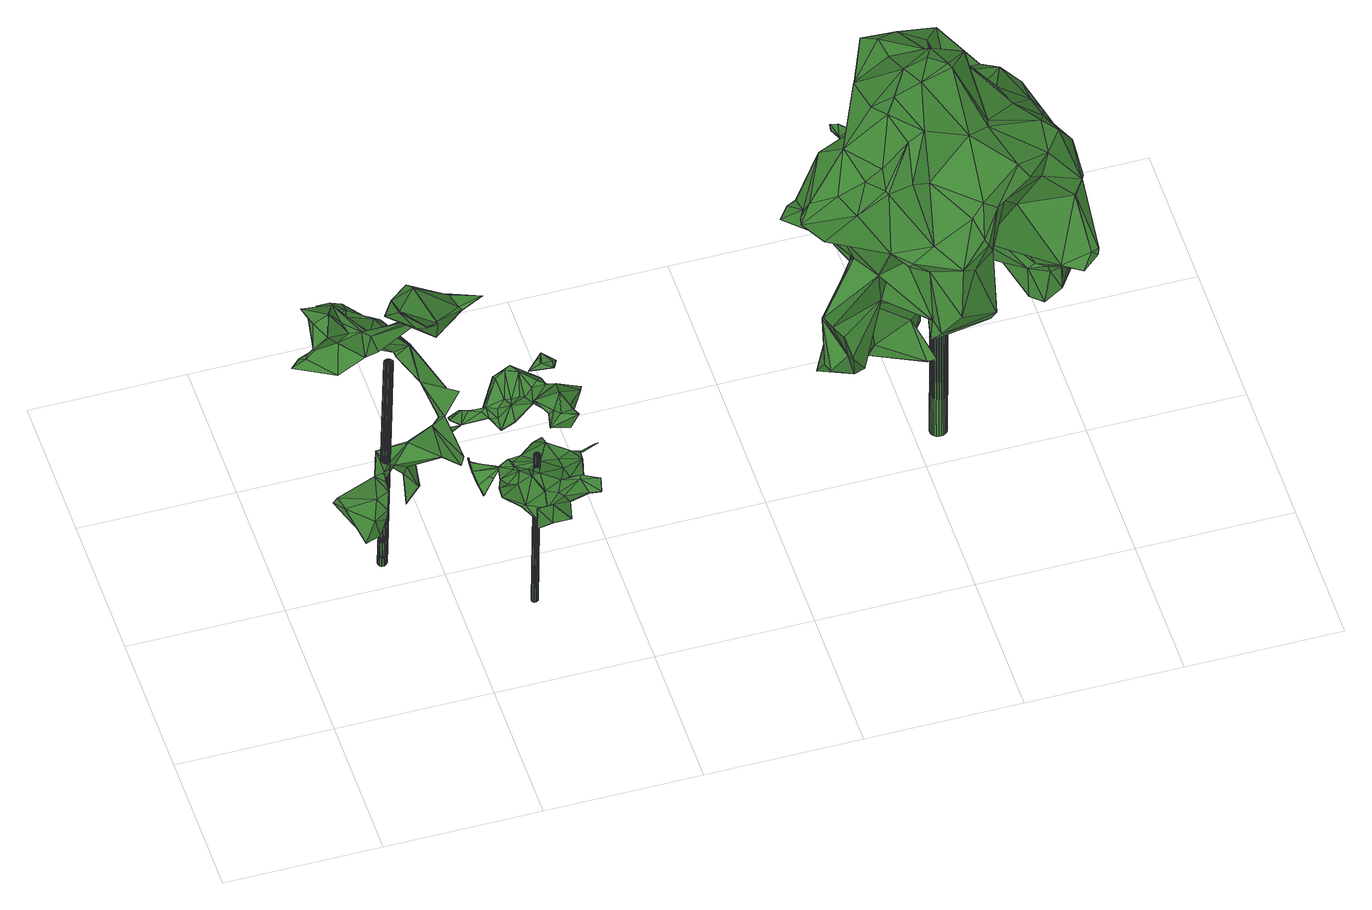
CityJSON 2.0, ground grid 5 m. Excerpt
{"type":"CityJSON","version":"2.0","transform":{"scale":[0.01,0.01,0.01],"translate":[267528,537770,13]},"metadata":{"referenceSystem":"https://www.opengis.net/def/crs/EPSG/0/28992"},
"CityObjects":{
"tree1":{"type":"SolitaryVegetationObject","attributes":{"gtid":263,"crown_width_m":5.15,"crown_median_z":22.42,"crown_r50_m":0.294,"crown_porosity":0.912,"trunk_H_m":9.03,"trunk_DBH_m":0.283,"trunk_radius_m":0.141,"trunk_base_height_m":13.39,"original_gtid":"294"},"geometry":[{"type":"Solid","lod":"3","boundaries":[[[[0,1,2]],[[3,4,5]],[[6,7,8]],[[9,10,11]],[[12,13,14]],[[15,14,13]],[[16,17,18]],[[19,17,20]],[[8,21,6]],[[22,23,16]],[[24,25,26]],[[27,28,29]],[[30,28,27]],[[18,31,16]],[[32,33,34]],[[35,36,37]],[[38,37,36]],[[39,40,41]],[[42,11,43]],[[44,45,46]],[[47,48,45]],[[49,50,51]],[[46,48,52]],[[53,54,28]],[[55,54,53]],[[56,57,58]],[[9,31,10]],[[9,59,31]],[[60,61,62]],[[60,39,61]],[[37,62,35]],[[19,43,17]],[[41,58,63]],[[18,10,31]],[[64,65,66]],[[46,67,44]],[[68,54,69]],[[65,70,66]],[[47,52,48]],[[46,45,48]],[[51,71,49]],[[19,23,72]],[[2,73,0]],[[74,69,22]],[[22,69,75]],[[39,76,40]],[[77,40,76]],[[78,79,80]],[[81,82,65]],[[59,16,31]],[[83,84,51]],[[51,84,71]],[[63,37,38]],[[17,10,18]],[[53,85,86]],[[60,87,88]],[[70,82,89]],[[90,24,26]],[[3,91,92]],[[44,83,45]],[[55,74,42]],[[80,93,78]],[[24,90,94]],[[45,51,47]],[[95,69,74]],[[1,96,97]],[[58,41,98]],[[86,99,78]],[[100,101,99]],[[102,103,104]],[[105,104,103]],[[106,8,44]],[[8,7,44]],[[92,91,107]],[[108,69,54]],[[3,109,4]],[[68,28,54]],[[32,34,53]],[[22,42,74]],[[110,42,22]],[[111,84,112]],[[78,93,86]],[[16,20,17]],[[59,9,110]],[[107,49,71]],[[41,63,38]],[[55,42,75]],[[19,20,16]],[[107,113,92]],[[21,13,6]],[[44,7,114]],[[83,44,114]],[[93,32,53]],[[115,7,6]],[[115,6,104]],[[75,69,108]],[[115,116,114]],[[115,114,7]],[[70,65,82]],[[117,25,24]],[[51,45,83]],[[106,118,8]],[[35,62,61]],[[102,119,30]],[[115,119,116]],[[97,96,109]],[[120,109,96]],[[121,101,32]],[[99,101,121]],[[35,61,36]],[[57,122,123]],[[123,122,60]],[[124,125,126]],[[6,119,104]],[[102,104,119]],[[60,62,123]],[[64,127,128]],[[64,128,65]],[[28,68,29]],[[118,106,67]],[[57,123,129]],[[129,63,57]],[[56,130,57]],[[15,127,64]],[[119,6,12]],[[2,131,73]],[[89,73,131]],[[33,132,74]],[[123,37,129]],[[62,37,123]],[[63,129,37]],[[94,87,117]],[[47,50,52]],[[120,52,50]],[[115,104,105]],[[26,133,56]],[[118,67,52]],[[95,134,101]],[[95,101,100]],[[29,135,27]],[[2,97,136]],[[59,22,16]],[[16,23,19]],[[68,69,95]],[[52,67,46]],[[22,59,110]],[[26,25,133]],[[127,122,128]],[[117,127,15]],[[122,127,117]],[[2,136,131]],[[116,119,12]],[[108,54,55]],[[58,57,63]],[[89,82,73]],[[0,73,82]],[[15,137,117]],[[72,23,138]],[[22,138,23]],[[86,135,99]],[[135,100,99]],[[6,13,12]],[[36,61,139]],[[56,98,26]],[[29,68,100]],[[111,14,92]],[[122,117,87]],[[118,140,124]],[[52,140,118]],[[86,93,53]],[[13,137,15]],[[5,107,91]],[[111,71,84]],[[121,32,93]],[[17,43,10]],[[0,141,1]],[[95,100,68]],[[22,75,138]],[[75,42,138]],[[122,87,60]],[[64,14,15]],[[92,14,64]],[[2,1,97]],[[135,86,85]],[[75,108,55]],[[132,95,74]],[[8,118,21]],[[124,126,21]],[[72,138,42]],[[70,89,142]],[[124,21,118]],[[107,71,113]],[[85,143,27]],[[83,114,144]],[[81,141,82]],[[65,128,81]],[[133,145,125]],[[126,125,145]],[[92,109,3]],[[9,42,110]],[[11,42,9]],[[125,96,1]],[[105,119,115]],[[51,50,47]],[[3,5,91]],[[120,50,49]],[[146,120,49]],[[94,90,88]],[[0,82,141]],[[147,141,81]],[[29,100,135]],[[99,79,78]],[[80,79,93]],[[121,93,79]],[[121,79,99]],[[133,130,56]],[[125,130,133]],[[77,88,148]],[[5,149,107]],[[5,4,149]],[[132,33,150]],[[151,150,33]],[[132,150,134]],[[95,132,134]],[[134,150,152]],[[151,152,150]],[[152,101,134]],[[26,98,90]],[[148,98,77]],[[148,90,98]],[[40,77,98]],[[40,98,41]],[[94,88,87]],[[58,98,56]],[[90,148,88]],[[11,10,43]],[[60,76,39]],[[88,77,76]],[[60,88,76]],[[101,152,153]],[[101,153,32]],[[152,151,153]],[[106,44,67]],[[105,143,154]],[[135,85,27]],[[4,146,149]],[[146,49,149]],[[49,107,149]],[[105,154,119]],[[85,28,154]],[[85,154,143]],[[119,154,30]],[[28,30,154]],[[28,85,53]],[[130,128,122]],[[130,122,57]],[[130,125,128]],[[1,147,128]],[[125,1,128]],[[27,143,30]],[[102,30,143]],[[136,142,131]],[[136,66,142]],[[147,81,128]],[[1,141,147]],[[131,142,89]],[[24,94,117]],[[70,142,66]],[[14,111,155]],[[33,153,151]],[[32,153,33]],[[21,145,137]],[[126,145,21]],[[21,137,13]],[[4,109,146]],[[137,25,117]],[[145,25,137]],[[145,133,25]],[[96,124,140]],[[120,140,52]],[[66,136,109]],[[136,97,109]],[[66,109,64]],[[64,109,92]],[[146,109,120]],[[96,140,120]],[[38,36,139]],[[38,139,41]],[[41,139,39]],[[125,124,96]],[[39,139,61]],[[72,43,19]],[[42,43,72]],[[12,14,155]],[[103,102,143]],[[103,143,105]],[[12,144,116]],[[116,144,114]],[[155,111,144]],[[111,112,144]],[[155,144,12]],[[84,144,112]],[[84,83,144]],[[74,34,33]],[[74,55,34]],[[53,34,55]],[[111,92,113]],[[111,113,71]],[[156,157,158]],[[156,158,159]],[[159,158,160]],[[159,160,161]],[[158,157,162]],[[158,162,160]],[[160,162,163]],[[160,163,161]],[[162,157,164]],[[162,164,163]],[[163,164,165]],[[163,165,161]],[[164,157,166]],[[164,166,165]],[[165,166,167]],[[165,167,161]],[[166,157,168]],[[166,168,167]],[[167,168,169]],[[167,169,161]],[[168,157,170]],[[168,170,169]],[[169,170,171]],[[169,171,161]],[[170,157,172]],[[170,172,171]],[[171,172,173]],[[171,173,161]],[[172,157,174]],[[172,174,173]],[[173,174,175]],[[173,175,161]],[[174,157,176]],[[174,176,175]],[[175,176,177]],[[175,177,161]],[[176,157,178]],[[176,178,177]],[[177,178,179]],[[177,179,161]],[[178,157,180]],[[178,180,179]],[[179,180,181]],[[179,181,161]],[[180,157,182]],[[180,182,181]],[[181,182,183]],[[181,183,161]],[[182,157,184]],[[182,184,183]],[[183,184,185]],[[183,185,161]],[[184,157,186]],[[184,186,185]],[[185,186,187]],[[185,187,161]],[[186,157,188]],[[186,188,187]],[[187,188,189]],[[187,189,161]],[[188,157,190]],[[188,190,189]],[[189,190,191]],[[189,191,161]],[[190,157,192]],[[190,192,191]],[[191,192,193]],[[191,193,161]],[[192,157,194]],[[192,194,193]],[[193,194,195]],[[193,195,161]],[[194,157,196]],[[194,196,195]],[[195,196,197]],[[195,197,161]],[[196,157,198]],[[196,198,197]],[[197,198,199]],[[197,199,161]],[[198,157,200]],[[198,200,199]],[[199,200,201]],[[199,201,161]],[[200,157,202]],[[200,202,201]],[[201,202,203]],[[201,203,161]],[[202,157,204]],[[202,204,203]],[[203,204,205]],[[203,205,161]],[[204,157,156]],[[204,156,205]],[[205,156,159]],[[205,159,161]]]]}]},
"tree2":{"type":"SolitaryVegetationObject","attributes":{"gtid":400,"crown_width_m":4.68,"crown_median_z":19.69,"crown_r50_m":0.218,"crown_porosity":0.957,"trunk_H_m":6.59,"trunk_DBH_m":0.205,"trunk_radius_m":0.102,"trunk_base_height_m":13.1,"original_gtid":"448"},"geometry":[{"type":"Solid","lod":"3","boundaries":[[[[206,207,208]],[[209,210,211]],[[212,213,214]],[[215,216,217]],[[218,219,220]],[[221,222,223]],[[224,208,225]],[[226,227,228]],[[229,230,231]],[[232,233,234]],[[235,236,237]],[[238,239,240]],[[241,238,240]],[[220,242,218]],[[243,244,211]],[[245,246,247]],[[248,249,250]],[[251,252,222]],[[206,253,207]],[[254,207,253]],[[232,255,233]],[[255,256,233]],[[257,258,259]],[[211,210,260]],[[238,261,239]],[[223,222,262]],[[263,264,265]],[[215,263,266]],[[266,265,267]],[[268,269,270]],[[271,220,219]],[[238,241,272]],[[273,274,275]],[[224,225,276]],[[277,206,278]],[[279,280,281]],[[282,280,279]],[[283,284,285]],[[286,287,288]],[[289,290,291]],[[292,293,294]],[[285,284,295]],[[253,277,296]],[[297,253,296]],[[298,299,300]],[[253,206,277]],[[236,253,237]],[[301,302,269]],[[303,304,279]],[[288,305,306]],[[307,308,309]],[[217,310,215]],[[232,311,312]],[[240,312,311]],[[223,313,221]],[[262,313,223]],[[293,314,294]],[[222,221,251]],[[300,315,298]],[[245,304,246]],[[292,294,316]],[[317,318,319]],[[320,321,231]],[[322,288,323]],[[286,242,220]],[[268,270,324]],[[325,326,277]],[[238,272,327]],[[208,224,206]],[[328,329,330]],[[271,286,220]],[[331,330,332]],[[333,264,304]],[[253,297,237]],[[274,334,335]],[[273,334,274]],[[250,301,248]],[[297,296,314]],[[278,325,277]],[[250,336,271]],[[329,336,250]],[[337,331,338]],[[337,303,331]],[[339,340,341]],[[339,341,328]],[[312,240,342]],[[312,342,226]],[[343,219,218]],[[319,231,230]],[[320,231,319]],[[273,344,295]],[[345,295,344]],[[346,347,348]],[[349,248,269]],[[350,224,351]],[[323,288,352]],[[294,353,316]],[[294,314,353]],[[353,314,296]],[[354,258,355]],[[356,241,357]],[[270,269,302]],[[352,243,323]],[[307,323,243]],[[358,359,255]],[[307,243,211]],[[333,304,245]],[[301,269,248]],[[271,219,343]],[[306,284,354]],[[360,210,361]],[[235,362,363]],[[227,226,342]],[[227,342,240]],[[364,230,365]],[[236,366,254]],[[314,293,297]],[[367,368,252]],[[367,369,368]],[[229,365,230]],[[302,324,270]],[[276,225,228]],[[228,225,208]],[[370,371,372]],[[373,357,241]],[[374,375,280]],[[232,234,311]],[[300,370,261]],[[374,280,345]],[[293,237,297]],[[248,349,376]],[[377,258,354]],[[291,378,289]],[[230,378,319]],[[306,305,335]],[[286,275,274]],[[255,359,256]],[[379,215,310]],[[288,257,259]],[[380,381,382]],[[235,326,362]],[[242,291,383]],[[234,384,346]],[[222,252,262]],[[368,262,252]],[[295,385,285]],[[210,360,260]],[[281,280,375]],[[386,387,278]],[[388,389,298]],[[218,242,383]],[[390,391,267]],[[254,358,207]],[[356,357,276]],[[207,392,226]],[[259,393,242]],[[394,395,391]],[[229,394,391]],[[396,397,232]],[[387,325,278]],[[315,388,298]],[[229,231,285]],[[229,285,385]],[[266,263,265]],[[232,397,255]],[[233,214,234]],[[265,264,398]],[[364,382,381]],[[215,267,216]],[[215,266,267]],[[324,302,349]],[[399,216,267]],[[379,263,215]],[[316,277,326]],[[230,364,289]],[[383,400,401]],[[291,400,383]],[[290,332,400]],[[291,290,400]],[[401,400,332]],[[283,377,354]],[[284,283,354]],[[303,340,339]],[[261,327,300]],[[238,327,261]],[[399,391,395]],[[212,402,403]],[[214,403,402]],[[214,402,212]],[[278,404,405]],[[211,308,307]],[[260,308,211]],[[335,284,306]],[[327,272,315]],[[315,272,388]],[[246,304,337]],[[377,319,318]],[[300,327,315]],[[286,406,275]],[[390,333,380]],[[267,265,398]],[[284,335,334]],[[376,302,301]],[[376,301,401]],[[361,210,209]],[[298,389,299]],[[213,348,347]],[[316,407,292]],[[370,372,261]],[[257,355,258]],[[337,338,246]],[[212,350,213]],[[325,387,326]],[[276,408,356]],[[241,346,348]],[[358,397,392]],[[264,279,304]],[[276,357,351]],[[364,381,289]],[[303,337,304]],[[383,343,218]],[[271,409,250]],[[261,408,239]],[[228,227,408]],[[383,409,343]],[[401,409,383]],[[329,249,330]],[[343,409,271]],[[250,249,329]],[[276,228,408]],[[242,393,291]],[[226,228,208]],[[288,244,243]],[[355,244,288]],[[320,377,321]],[[377,283,321]],[[328,341,273]],[[368,369,410]],[[251,367,252]],[[313,410,221]],[[410,411,221]],[[221,411,251]],[[398,333,390]],[[310,217,345]],[[288,309,308]],[[377,318,258]],[[308,360,361]],[[260,360,308]],[[207,358,392]],[[403,214,256]],[[286,288,259]],[[286,259,242]],[[308,361,288]],[[256,214,233]],[[303,279,281]],[[271,336,286]],[[412,413,381]],[[264,263,279]],[[263,379,279]],[[345,282,310]],[[324,349,268]],[[332,376,401]],[[330,376,332]],[[358,366,359]],[[292,414,293]],[[316,353,296]],[[237,293,414]],[[415,237,414]],[[316,296,277]],[[372,408,261]],[[356,408,372]],[[335,305,274]],[[414,292,407]],[[415,316,326]],[[239,408,240]],[[227,240,408]],[[415,235,237]],[[415,326,235]],[[281,340,303]],[[414,407,415]],[[415,407,316]],[[247,338,412]],[[331,412,338]],[[246,338,247]],[[331,339,330]],[[303,339,331]],[[330,339,328]],[[406,286,336]],[[412,331,413]],[[290,413,332]],[[290,381,413]],[[290,289,381]],[[332,413,331]],[[319,377,320]],[[398,264,333]],[[267,398,390]],[[375,374,273]],[[344,273,374]],[[359,366,256]],[[311,346,241]],[[366,358,254]],[[391,365,229]],[[364,365,391]],[[363,416,235]],[[236,235,416]],[[386,416,387]],[[345,344,374]],[[275,406,273]],[[373,241,348]],[[373,348,213]],[[273,406,328]],[[329,328,406]],[[255,397,358]],[[276,351,224]],[[375,273,341]],[[375,341,281]],[[340,281,341]],[[379,310,282]],[[372,371,388]],[[394,229,385]],[[345,394,295]],[[385,295,394]],[[388,272,372]],[[345,217,394]],[[349,269,268]],[[380,333,245]],[[329,406,336]],[[283,285,321]],[[231,321,285]],[[317,291,393]],[[295,334,273]],[[284,334,295]],[[300,371,370]],[[211,244,209]],[[288,243,352]],[[214,213,347]],[[241,240,311]],[[394,217,395]],[[405,212,403]],[[411,369,367]],[[410,369,411]],[[347,384,214]],[[234,214,384]],[[386,278,405]],[[226,208,207]],[[405,366,386]],[[386,366,236]],[[416,386,236]],[[403,256,366]],[[405,403,366]],[[236,254,253]],[[412,380,247]],[[376,330,249]],[[376,249,248]],[[349,302,376]],[[401,301,250]],[[409,401,250]],[[247,380,245]],[[380,412,381]],[[306,354,355]],[[306,355,288]],[[209,244,417]],[[355,417,244]],[[257,417,355]],[[288,417,257]],[[361,417,288]],[[417,361,209]],[[206,224,404]],[[405,404,212]],[[267,391,399]],[[216,395,217]],[[258,317,259]],[[279,379,282]],[[224,350,212]],[[282,345,280]],[[213,350,373]],[[357,373,351]],[[216,399,395]],[[206,404,278]],[[212,404,224]],[[311,234,346]],[[251,411,367]],[[346,384,347]],[[388,371,389]],[[389,371,299]],[[299,371,300]],[[387,362,326]],[[350,351,373]],[[312,226,396]],[[312,396,232]],[[307,309,323]],[[322,323,309]],[[322,309,288]],[[416,363,362]],[[416,362,387]],[[258,318,317]],[[230,289,378]],[[272,241,418]],[[419,372,418]],[[419,418,241]],[[226,392,420]],[[420,396,226]],[[392,397,420]],[[420,397,396]],[[317,393,259]],[[274,287,286]],[[378,291,317]],[[378,317,319]],[[372,419,356]],[[241,356,419]],[[372,272,418]],[[287,305,288]],[[287,274,305]],[[380,382,390]],[[368,421,262]],[[410,421,368]],[[313,262,421]],[[364,391,382]],[[390,382,391]],[[313,421,410]],[[422,423,424]],[[422,424,425]],[[425,424,426]],[[425,426,427]],[[424,423,428]],[[424,428,426]],[[426,428,429]],[[426,429,427]],[[428,423,430]],[[428,430,429]],[[429,430,431]],[[429,431,427]],[[430,423,432]],[[430,432,431]],[[431,432,433]],[[431,433,427]],[[432,423,434]],[[432,434,433]],[[433,434,435]],[[433,435,427]],[[434,423,436]],[[434,436,435]],[[435,436,437]],[[435,437,427]],[[436,423,438]],[[436,438,437]],[[437,438,439]],[[437,439,427]],[[438,423,440]],[[438,440,439]],[[439,440,441]],[[439,441,427]],[[440,423,442]],[[440,442,441]],[[441,442,443]],[[441,443,427]],[[442,423,444]],[[442,444,443]],[[443,444,445]],[[443,445,427]],[[444,423,446]],[[444,446,445]],[[445,446,447]],[[445,447,427]],[[446,423,448]],[[446,448,447]],[[447,448,449]],[[447,449,427]],[[448,423,450]],[[448,450,449]],[[449,450,451]],[[449,451,427]],[[450,423,452]],[[450,452,451]],[[451,452,453]],[[451,453,427]],[[452,423,454]],[[452,454,453]],[[453,454,455]],[[453,455,427]],[[454,423,456]],[[454,456,455]],[[455,456,457]],[[455,457,427]],[[456,423,458]],[[456,458,457]],[[457,458,459]],[[457,459,427]],[[458,423,460]],[[458,460,459]],[[459,460,461]],[[459,461,427]],[[460,423,462]],[[460,462,461]],[[461,462,463]],[[461,463,427]],[[462,423,464]],[[462,464,463]],[[463,464,465]],[[463,465,427]],[[464,423,466]],[[464,466,465]],[[465,466,467]],[[465,467,427]],[[466,423,468]],[[466,468,467]],[[467,468,469]],[[467,469,427]],[[468,423,470]],[[468,470,469]],[[469,470,471]],[[469,471,427]],[[470,423,422]],[[470,422,471]],[[471,422,425]],[[471,425,427]]]]}]},
"tree3":{"type":"SolitaryVegetationObject","attributes":{"gtid":219,"crown_width_m":9.07,"crown_median_z":22.46,"crown_r50_m":0.432,"crown_porosity":0.902,"trunk_H_m":9.29,"trunk_DBH_m":0.539,"trunk_radius_m":0.269,"trunk_base_height_m":13.17,"original_gtid":"240"},"geometry":[{"type":"Solid","lod":"3","boundaries":[[[[472,473,474]],[[472,474,475]],[[476,477,478]],[[479,480,481]],[[480,482,481]],[[483,484,485]],[[486,487,488]],[[486,488,489]],[[490,491,492]],[[493,494,495]],[[493,496,494]],[[497,498,499]],[[500,501,502]],[[503,472,504]],[[505,506,507]],[[508,509,510]],[[511,510,509]],[[512,513,514]],[[515,514,513]],[[516,517,518]],[[519,520,521]],[[483,485,522]],[[523,524,525]],[[523,526,524]],[[527,528,529]],[[530,531,532]],[[533,534,535]],[[536,537,538]],[[539,540,541]],[[516,518,542]],[[543,542,518]],[[544,545,546]],[[547,472,503]],[[543,548,549]],[[477,550,551]],[[552,553,554]],[[555,556,557]],[[476,478,526]],[[475,474,558]],[[506,559,507]],[[479,560,480]],[[524,561,525]],[[562,563,564]],[[480,565,482]],[[566,557,503]],[[567,568,492]],[[569,477,551]],[[570,531,529]],[[571,572,573]],[[571,483,572]],[[483,574,572]],[[508,572,574]],[[573,572,508]],[[575,576,577]],[[578,550,476]],[[476,550,477]],[[579,576,575]],[[580,581,582]],[[478,477,569]],[[492,561,490]],[[485,484,506]],[[478,569,526]],[[524,526,569]],[[583,584,489]],[[585,584,583]],[[519,521,586]],[[562,587,563]],[[562,588,587]],[[536,589,590]],[[566,591,555]],[[592,593,560]],[[545,594,482]],[[510,595,596]],[[589,536,538]],[[596,573,508]],[[579,597,508]],[[544,598,545]],[[529,599,527]],[[527,599,600]],[[601,559,571]],[[573,601,571]],[[602,603,604]],[[486,604,603]],[[605,606,607]],[[605,607,533]],[[608,609,610]],[[611,531,612]],[[596,508,510]],[[613,614,615]],[[616,516,617]],[[618,619,620]],[[488,487,610]],[[621,622,623]],[[623,624,621]],[[511,625,626]],[[627,518,517]],[[589,628,590]],[[575,629,630]],[[597,631,632]],[[612,627,633]],[[612,633,611]],[[634,635,516]],[[636,607,618]],[[539,485,505]],[[485,506,505]],[[637,638,639]],[[594,481,482]],[[545,598,594]],[[640,595,641]],[[601,599,559]],[[507,559,599]],[[567,642,643]],[[530,529,531]],[[547,496,521]],[[644,645,563]],[[592,479,481]],[[560,479,592]],[[481,594,646]],[[646,594,647]],[[648,620,619]],[[649,650,651]],[[496,652,521]],[[571,559,483]],[[653,654,655]],[[653,655,616]],[[557,566,555]],[[656,609,657]],[[658,552,513]],[[658,659,552]],[[542,634,516]],[[500,634,542]],[[624,660,661]],[[503,557,556]],[[503,556,547]],[[662,660,663]],[[553,664,605]],[[605,533,553]],[[583,489,488]],[[602,665,603]],[[528,527,666]],[[667,665,666]],[[667,666,527]],[[552,554,668]],[[565,544,546]],[[481,647,669]],[[481,646,647]],[[484,483,559]],[[484,559,506]],[[594,598,647]],[[670,647,598]],[[671,525,561]],[[565,480,642]],[[598,672,670]],[[673,674,675]],[[550,574,522]],[[550,522,551]],[[659,521,652]],[[676,512,677]],[[678,501,549]],[[679,647,680]],[[670,680,647]],[[481,669,592]],[[681,489,584]],[[679,669,647]],[[564,669,679]],[[626,641,511]],[[505,507,682]],[[530,682,507]],[[683,684,685]],[[686,687,688]],[[689,690,491]],[[672,691,670]],[[692,578,683]],[[626,625,693]],[[658,694,586]],[[508,597,509]],[[562,695,691]],[[590,618,620]],[[590,620,536]],[[674,501,696]],[[500,635,634]],[[697,687,686]],[[663,698,699]],[[697,700,514]],[[682,532,582]],[[632,625,511]],[[593,701,688]],[[701,686,688]],[[637,588,672]],[[675,644,587]],[[583,702,662]],[[560,703,480]],[[552,495,553]],[[493,495,704]],[[493,704,652]],[[629,614,613]],[[521,520,547]],[[500,502,635]],[[705,600,601]],[[553,495,706]],[[558,707,624]],[[611,532,531]],[[643,703,568]],[[547,556,708]],[[616,655,517]],[[543,518,612]],[[709,548,570]],[[490,580,491]],[[543,612,548]],[[491,580,582]],[[710,711,613]],[[492,690,567]],[[712,713,497]],[[714,715,566]],[[605,716,606]],[[563,587,644]],[[688,717,593]],[[676,622,512]],[[676,623,622]],[[530,532,682]],[[674,718,501]],[[719,700,720]],[[510,511,595]],[[661,660,662]],[[671,561,721]],[[671,523,525]],[[678,722,723]],[[724,725,519]],[[637,726,588]],[[635,726,637]],[[513,552,668]],[[523,684,526]],[[501,500,542]],[[626,608,727]],[[542,543,501]],[[513,694,658]],[[549,501,543]],[[497,664,498]],[[671,560,684]],[[671,684,523]],[[497,713,728]],[[620,538,537]],[[489,681,729]],[[692,728,578]],[[533,688,687]],[[533,687,515]],[[515,668,730]],[[574,483,522]],[[685,731,683]],[[515,534,533]],[[730,534,515]],[[732,664,497]],[[618,628,636]],[[564,645,669]],[[638,637,565]],[[565,637,544]],[[482,546,545]],[[627,612,518]],[[621,624,725]],[[621,725,733]],[[676,734,623]],[[590,628,618]],[[549,709,678]],[[665,735,727]],[[678,709,604]],[[586,521,659]],[[730,668,554]],[[604,528,602]],[[709,570,528]],[[709,528,604]],[[660,698,663]],[[736,499,706]],[[659,704,552]],[[495,552,704]],[[514,687,697]],[[530,599,529]],[[507,599,530]],[[643,568,567]],[[560,717,684]],[[593,717,560]],[[561,492,568]],[[472,475,504]],[[732,728,692]],[[497,728,732]],[[636,716,605]],[[677,734,676]],[[490,737,738]],[[608,610,727]],[[547,520,472]],[[626,727,735]],[[586,659,658]],[[536,620,537]],[[554,535,534]],[[730,554,534]],[[554,553,535]],[[533,535,553]],[[629,613,711]],[[739,706,494]],[[627,517,633]],[[655,633,517]],[[682,582,581]],[[682,581,505]],[[616,517,516]],[[561,568,721]],[[526,684,683]],[[635,617,516]],[[721,685,671]],[[617,740,654]],[[610,665,727]],[[610,487,665]],[[648,606,716]],[[560,649,703]],[[568,703,649]],[[568,741,685]],[[685,741,731]],[[526,683,578]],[[476,526,578]],[[641,735,705]],[[641,626,735]],[[637,617,635]],[[497,499,736]],[[641,595,511]],[[673,675,587]],[[673,587,588]],[[592,701,593]],[[669,701,592]],[[568,685,721]],[[475,661,656]],[[512,694,513]],[[490,738,580]],[[724,733,725]],[[742,541,569]],[[675,645,644]],[[743,645,675]],[[563,645,564]],[[657,693,739]],[[473,472,520]],[[473,520,519]],[[487,486,603]],[[513,668,515]],[[669,645,744]],[[743,744,645]],[[720,686,701]],[[720,697,686]],[[560,671,685]],[[558,474,473]],[[600,667,527]],[[494,706,495]],[[558,661,475]],[[648,628,589]],[[601,600,599]],[[661,702,656]],[[663,585,662]],[[720,700,697]],[[648,538,620]],[[589,538,648]],[[473,519,707]],[[473,707,558]],[[562,691,588]],[[632,511,509]],[[732,636,664]],[[605,664,636]],[[501,718,502]],[[626,693,657]],[[656,702,488]],[[657,745,656]],[[475,656,745]],[[475,745,657]],[[606,619,618]],[[648,619,606]],[[738,541,540]],[[738,746,541]],[[664,553,498]],[[505,581,539]],[[514,515,687]],[[582,532,689]],[[582,689,491]],[[575,630,579]],[[632,509,597]],[[574,747,508]],[[678,729,748]],[[604,729,678]],[[532,611,689]],[[633,689,611]],[[573,640,601]],[[735,667,600]],[[638,642,654]],[[565,642,638]],[[580,540,581]],[[539,581,540]],[[728,749,578]],[[514,700,734]],[[623,700,624]],[[558,624,661]],[[724,694,622]],[[622,694,512]],[[616,617,653]],[[550,747,574]],[[489,729,486]],[[654,653,617]],[[586,694,724]],[[576,750,577]],[[575,614,629]],[[693,625,615]],[[693,615,739]],[[712,576,713]],[[728,713,576]],[[628,716,636]],[[628,648,716]],[[736,739,614]],[[736,706,739]],[[512,734,677]],[[512,514,734]],[[751,737,524]],[[751,746,737]],[[699,675,696]],[[675,674,696]],[[566,752,714]],[[661,662,702]],[[710,597,579]],[[714,752,504]],[[475,714,504]],[[672,588,691]],[[739,591,657]],[[715,657,591]],[[715,591,566]],[[577,614,575]],[[705,640,641]],[[601,640,705]],[[565,546,482]],[[503,504,752]],[[539,742,485]],[[533,607,688]],[[636,688,607]],[[569,751,524]],[[531,570,548]],[[531,548,612]],[[573,596,640]],[[660,720,743]],[[669,744,701]],[[488,702,583]],[[487,603,665]],[[689,655,690]],[[492,491,690]],[[654,642,655]],[[655,567,690]],[[547,708,496]],[[655,642,567]],[[752,566,503]],[[720,701,744]],[[743,720,744]],[[560,685,649]],[[685,684,649]],[[561,524,737]],[[606,618,607]],[[579,747,576]],[[579,508,747]],[[699,753,663]],[[696,753,699]],[[501,753,696]],[[630,710,579]],[[649,651,741]],[[692,754,732]],[[717,649,684]],[[663,755,585]],[[748,755,663]],[[586,756,519]],[[583,662,585]],[[610,656,488]],[[722,748,663]],[[678,748,722]],[[754,741,650]],[[657,715,475]],[[714,475,715]],[[623,734,700]],[[743,698,660]],[[494,591,739]],[[555,591,494]],[[743,675,698]],[[699,698,675]],[[654,757,638]],[[654,639,757]],[[740,639,654]],[[638,757,639]],[[691,695,680]],[[598,544,672]],[[637,672,544]],[[529,528,570]],[[691,680,670]],[[562,564,695]],[[679,695,564]],[[680,695,679]],[[553,499,498]],[[706,499,553]],[[577,736,614]],[[750,712,736]],[[750,736,577]],[[692,741,754]],[[683,741,692]],[[636,732,758]],[[636,758,688]],[[650,741,651]],[[528,666,602]],[[549,548,709]],[[522,485,742]],[[522,742,551]],[[569,551,742]],[[722,663,723]],[[753,723,663]],[[501,678,723]],[[753,501,723]],[[642,703,643]],[[576,747,728]],[[550,728,747]],[[660,624,719]],[[660,719,720]],[[735,600,705]],[[642,480,703]],[[602,666,665]],[[576,712,750]],[[736,712,497]],[[731,741,683]],[[496,708,759]],[[732,754,758]],[[717,758,754]],[[688,758,717]],[[739,615,614]],[[725,707,519]],[[738,540,580]],[[624,707,725]],[[541,751,569]],[[751,541,746]],[[539,541,742]],[[555,759,556]],[[708,556,759]],[[717,650,649]],[[494,759,555]],[[496,759,494]],[[665,667,735]],[[604,486,729]],[[621,733,760]],[[748,729,755]],[[657,609,626]],[[608,626,609]],[[738,737,746]],[[561,737,490]],[[656,610,609]],[[719,624,700]],[[578,749,550]],[[728,550,749]],[[652,496,493]],[[652,704,659]],[[596,595,640]],[[689,633,655]],[[755,681,585]],[[519,756,724]],[[586,724,756]],[[729,681,755]],[[621,760,622]],[[724,622,760]],[[733,724,760]],[[740,761,639]],[[710,613,615]],[[630,711,710]],[[630,629,711]],[[637,639,761]],[[617,761,740]],[[710,615,631]],[[625,631,615]],[[632,631,625]],[[631,597,710]],[[617,637,761]],[[674,673,718]],[[635,718,726]],[[635,502,718]],[[588,726,718]],[[673,588,718]],[[681,584,585]],[[754,650,717]],[[649,741,568]],[[762,763,764]],[[762,764,765]],[[765,764,766]],[[765,766,767]],[[764,763,768]],[[764,768,766]],[[766,768,769]],[[766,769,767]],[[768,763,770]],[[768,770,769]],[[769,770,771]],[[769,771,767]],[[770,763,772]],[[770,772,771]],[[771,772,773]],[[771,773,767]],[[772,763,774]],[[772,774,773]],[[773,774,775]],[[773,775,767]],[[774,763,776]],[[774,776,775]],[[775,776,777]],[[775,777,767]],[[776,763,778]],[[776,778,777]],[[777,778,779]],[[777,779,767]],[[778,763,780]],[[778,780,779]],[[779,780,781]],[[779,781,767]],[[780,763,782]],[[780,782,781]],[[781,782,783]],[[781,783,767]],[[782,763,784]],[[782,784,783]],[[783,784,785]],[[783,785,767]],[[784,763,786]],[[784,786,785]],[[785,786,787]],[[785,787,767]],[[786,763,788]],[[786,788,787]],[[787,788,789]],[[787,789,767]],[[788,763,790]],[[788,790,789]],[[789,790,791]],[[789,791,767]],[[790,763,792]],[[790,792,791]],[[791,792,793]],[[791,793,767]],[[792,763,794]],[[792,794,793]],[[793,794,795]],[[793,795,767]],[[794,763,796]],[[794,796,795]],[[795,796,797]],[[795,797,767]],[[796,763,798]],[[796,798,797]],[[797,798,799]],[[797,799,767]],[[798,763,800]],[[798,800,799]],[[799,800,801]],[[799,801,767]],[[800,763,802]],[[800,802,801]],[[801,802,803]],[[801,803,767]],[[802,763,804]],[[802,804,803]],[[803,804,805]],[[803,805,767]],[[804,763,806]],[[804,806,805]],[[805,806,807]],[[805,807,767]],[[806,763,808]],[[806,808,807]],[[807,808,809]],[[807,809,767]],[[808,763,810]],[[808,810,809]],[[809,810,811]],[[809,811,767]],[[810,763,762]],[[810,762,811]],[[811,762,765]],[[811,765,767]]]]}]}
},
"vertices":[
[151,556,1212],[187,637,1158],[91,642,1166],[100,615,968],[109,641,957],[85,640,948],[430,635,907],[406,699,847],[380,718,928],[138,465,477],[156,400,513],[145,442,523],[427,633,906],[353,623,1005],[299,621,972],[301,539,1015],[249,346,422],[228,327,511],[200,330,421],[279,366,503],[268,349,485],[354,624,1007],[275,470,474],[303,435,505],[531,533,1201],[428,522,1135],[530,535,1203],[548,474,542],[469,533,642],[534,450,534],[499,507,701],[208,348,419],[439,630,429],[404,619,365],[408,603,437],[376,282,1366],[376,284,1368],[316,369,1363],[317,370,1366],[426,348,1310],[519,427,1262],[384,450,1366],[281,509,504],[258,412,511],[361,789,868],[232,830,942],[269,806,960],[197,829,950],[237,823,957],[184,692,933],[208,789,938],[209,789,934],[262,730,1013],[411,595,527],[411,591,526],[314,603,507],[428,524,1253],[348,492,1262],[376,498,1331],[221,416,446],[432,372,1212],[425,334,1313],[354,328,1326],[324,481,1296],[260,534,1011],[169,524,1114],[167,527,1113],[319,757,944],[494,522,508],[360,561,476],[85,483,1151],[185,691,930],[303,435,507],[106,563,1177],[326,580,482],[314,517,502],[526,416,1258],[591,429,1286],[591,647,485],[589,647,483],[589,649,485],[211,544,1121],[131,497,1175],[359,788,867],[318,755,941],[471,536,643],[534,597,512],[447,417,1208],[526,417,1255],[83,485,1152],[550,515,1216],[52,606,952],[182,560,928],[552,642,495],[452,449,1212],[406,585,427],[204,622,1076],[149,640,1138],[508,492,1252],[533,597,509],[496,523,505],[440,627,428],[560,556,741],[527,583,723],[531,591,728],[525,584,724],[365,731,939],[91,648,939],[336,549,497],[202,620,1074],[232,462,462],[277,642,941],[308,654,944],[186,640,939],[403,698,845],[429,640,802],[392,657,844],[430,520,1134],[335,695,989],[447,587,787],[246,699,1020],[553,639,493],[385,495,1171],[295,449,1268],[295,603,1040],[272,549,1102],[322,600,1027],[280,543,1088],[253,547,1112],[295,450,1270],[385,498,1172],[103,603,1161],[405,615,365],[427,526,1154],[447,599,313],[543,489,523],[138,611,1145],[327,569,1029],[307,481,502],[424,336,1316],[249,698,1021],[154,556,1211],[123,521,1144],[494,536,669],[388,663,856],[327,570,1032],[152,654,955],[197,577,1139],[594,430,1285],[92,648,942],[405,587,264],[404,588,261],[450,601,312],[447,603,313],[490,536,671],[304,647,947],[339,575,39],[325,575,39],[339,578,39],[353,554,942],[352,558,942],[339,555,942],[337,582,39],[351,561,942],[335,585,39],[349,564,942],[332,587,39],[346,567,942],[329,589,39],[343,568,942],[325,589,39],[339,569,942],[322,589,39],[335,568,942],[318,587,39],[332,567,942],[315,585,39],[329,565,942],[313,582,39],[327,562,942],[311,579,39],[325,559,942],[311,575,39],[324,555,942],[311,572,39],[325,551,942],[313,568,39],[326,548,942],[315,565,39],[328,545,942],[318,563,39],[331,543,942],[321,561,39],[335,541,942],[325,561,39],[338,541,942],[328,561,39],[342,541,942],[332,563,39],[345,542,941],[335,565,39],[348,544,941],[337,568,39],[351,547,942],[339,571,39],[352,551,942],
[726,340,860],[725,341,861],[672,356,779],[555,443,548],[563,478,527],[560,428,522],[711,427,804],[669,450,783],[701,516,834],[702,64,628],[657,74,695],[659,86,593],[755,444,570],[786,462,563],[756,443,568],[856,562,748],[875,598,734],[863,593,742],[674,356,777],[629,349,763],[675,400,806],[633,396,767],[627,349,764],[650,174,611],[696,260,635],[654,264,607],[688,514,837],[706,521,846],[660,539,794],[870,329,886],[808,377,885],[793,300,933],[562,470,745],[595,446,755],[611,452,763],[601,459,751],[702,396,581],[568,388,500],[561,427,523],[871,119,656],[870,120,655],[881,161,670],[885,353,583],[873,346,592],[827,355,587],[857,561,746],[874,598,733],[719,318,899],[726,342,862],[723,481,856],[785,468,824],[629,371,582],[624,366,586],[658,381,593],[565,479,526],[530,437,728],[836,625,751],[750,29,668],[763,87,678],[750,29,670],[749,28,669],[701,57,718],[934,367,592],[928,365,592],[934,367,593],[788,423,570],[549,489,731],[701,236,588],[681,323,595],[702,318,600],[633,362,758],[751,274,887],[782,343,833],[757,101,668],[746,150,656],[770,155,643],[699,77,625],[594,259,613],[603,269,592],[587,206,629],[702,394,579],[669,370,588],[629,373,571],[719,255,644],[800,276,619],[743,331,611],[822,190,940],[773,212,936],[821,189,939],[638,174,605],[748,259,894],[761,249,915],[510,504,696],[509,503,695],[506,479,711],[885,354,585],[928,365,594],[824,141,642],[836,132,646],[660,334,594],[612,305,594],[568,397,497],[562,428,522],[569,397,498],[660,86,592],[662,517,805],[667,450,785],[827,588,746],[733,193,905],[540,498,724],[799,201,876],[667,345,597],[660,334,596],[674,313,608],[627,276,601],[596,259,614],[570,388,500],[578,362,478],[935,366,593],[821,297,825],[832,287,839],[547,488,732],[800,274,617],[801,331,599],[862,286,626],[834,183,665],[862,287,628],[837,133,648],[654,265,605],[627,276,599],[782,397,608],[838,133,646],[880,161,669],[799,205,652],[789,166,642],[749,213,633],[642,434,767],[788,461,565],[651,174,609],[671,109,601],[659,538,794],[664,518,803],[612,453,762],[928,363,593],[684,434,793],[635,396,765],[577,360,478],[734,193,903],[611,305,595],[623,367,585],[610,418,750],[621,413,751],[741,409,854],[761,424,864],[564,478,528],[557,444,549],[875,353,858],[882,366,860],[711,174,653],[710,173,652],[784,403,863],[823,590,742],[835,626,750],[784,583,731],[529,436,726],[508,479,710],[531,437,726],[643,434,765],[711,174,651],[744,176,645],[873,347,594],[612,306,596],[702,318,602],[704,65,627],[820,173,673],[770,201,654],[746,151,658],[782,398,610],[661,538,793],[638,174,607],[812,373,859],[844,354,840],[541,497,722],[511,503,695],[756,123,669],[694,98,660],[717,402,827],[670,370,590],[669,108,603],[657,76,694],[684,434,795],[722,480,855],[763,87,680],[657,75,696],[801,331,601],[845,356,599],[723,481,854],[784,466,822],[730,386,829],[776,406,849],[743,331,609],[814,222,930],[609,418,752],[789,423,572],[785,583,733],[785,582,731],[827,183,678],[799,206,654],[813,222,932],[811,252,918],[881,367,859],[556,442,548],[562,470,743],[595,446,753],[709,427,806],[822,591,744],[735,325,10],[725,325,10],[735,327,10],[737,307,669],[736,310,669],[727,307,669],[734,330,10],[735,312,669],[733,332,10],[734,314,669],[730,334,10],[732,316,669],[728,335,10],[729,317,669],[725,335,10],[727,318,669],[723,335,10],[724,317,669],[720,334,10],[722,316,669],[718,332,10],[720,315,669],[716,330,10],[718,313,669],[715,328,10],[717,310,669],[715,325,10],[716,308,669],[715,323,10],[717,305,669],[716,320,10],[717,303,669],[718,318,10],[719,300,669],[720,316,10],[721,299,669],[722,315,10],[724,298,669],[725,315,10],[726,297,669],[727,315,10],[729,297,669],[730,316,10],[731,298,669],[732,318,10],[734,300,669],[734,320,10],[735,302,669],[735,322,10],[736,305,669],
[1785,423,592],[1803,483,571],[1812,569,695],[1859,501,790],[2001,1015,1263],[1953,1023,1372],[2008,1079,1286],[2410,842,859],[2427,848,901],[2500,839,781],[2537,840,804],[2009,759,1493],[2088,778,1499],[2112,830,1480],[2151,277,875],[2024,212,961],[1973,256,859],[2138,294,835],[2355,916,1227],[2415,791,1199],[2412,875,1187],[1757,547,709],[1768,598,815],[1833,665,745],[1705,526,704],[1950,708,1081],[1999,659,958],[1901,603,909],[2456,378,856],[2398,424,851],[2440,422,825],[1722,326,690],[1739,398,676],[2212,807,1456],[2138,730,1507],[2147,719,1498],[1787,653,1322],[1737,538,1248],[1819,533,1290],[1764,433,1262],[1955,696,463],[1903,767,620],[1976,766,596],[1916,811,625],[2511,413,904],[2501,559,1078],[2465,494,1069],[1825,521,534],[1786,462,580],[1712,557,566],[2004,899,1404],[2194,1102,1175],[2203,1066,1294],[2239,1107,1176],[2044,1090,1257],[2146,390,1243],[2190,391,1208],[2275,462,1297],[2221,593,1344],[2384,514,1261],[2394,624,1286],[1929,813,816],[1843,843,674],[1820,848,689],[1894,1054,979],[1867,1054,986],[1868,1051,988],[2219,835,1427],[2231,822,1375],[2140,921,1344],[2487,404,904],[2462,493,1070],[2523,761,748],[2566,830,745],[2539,821,788],[1635,426,625],[2354,482,1199],[2291,531,1044],[1885,859,1370],[1995,981,1398],[1842,697,732],[1856,760,811],[1817,846,687],[1657,440,837],[1642,368,713],[1647,317,736],[1840,582,695],[2042,689,1497],[2235,908,933],[2315,988,1179],[2446,598,635],[2337,555,600],[2419,667,668],[2453,806,897],[1698,309,794],[2447,781,1149],[2331,894,1133],[2065,1015,1373],[2309,445,1248],[1949,664,1487],[1884,686,1442],[1914,615,1473],[1873,829,1401],[1659,712,1075],[1834,742,1194],[1684,614,1111],[2016,955,1231],[1734,731,1242],[2310,799,1279],[2231,818,1375],[2336,715,1282],[1951,287,804],[2087,354,835],[2073,420,799],[1841,568,521],[2377,523,594],[2431,524,637],[1893,1051,982],[1924,1033,966],[1661,438,838],[2377,832,833],[2211,898,915],[2564,833,743],[1865,474,1297],[1880,557,1303],[1661,581,1196],[2525,752,686],[2150,554,1369],[2009,496,1265],[2012,559,1428],[2141,319,1130],[2085,278,1083],[2159,342,1079],[1907,876,934],[1901,948,943],[1935,909,929],[1899,339,1092],[1915,429,1017],[1963,343,1046],[2440,588,1265],[2486,497,1129],[1600,683,1038],[1660,686,1036],[1708,531,1078],[2434,539,1024],[2428,475,827],[1913,985,943],[1882,1010,968],[1865,1036,977],[2034,505,469],[2004,644,442],[2017,662,447],[1980,592,568],[1682,496,1108],[1849,371,1132],[2497,523,1114],[1924,1030,969],[1631,711,1058],[1657,710,1078],[1629,571,1154],[1621,535,1162],[2490,614,1179],[2509,411,877],[2473,444,829],[1938,909,932],[2520,634,774],[2403,748,821],[2353,541,756],[1962,562,1388],[1871,460,1294],[2363,675,1013],[2273,805,1067],[2336,551,602],[2278,643,680],[2538,826,736],[2522,754,684],[1884,1009,972],[2233,906,936],[2241,797,974],[2265,821,983],[1731,566,595],[2381,568,1001],[2355,625,982],[2516,647,1069],[1967,325,849],[1839,461,947],[1868,607,530],[1751,572,582],[2052,578,707],[2000,498,734],[2058,448,773],[2090,480,841],[1918,834,918],[2043,257,1114],[2130,329,1150],[2109,385,1189],[1857,835,645],[2337,737,720],[2544,677,629],[2256,1048,1141],[2522,651,670],[2392,519,728],[2380,509,766],[2330,547,732],[2056,748,377],[2057,751,380],[2152,418,1037],[2497,714,670],[2541,678,628],[2138,297,837],[2231,631,1330],[2102,946,1127],[2151,1006,1080],[2218,1010,1109],[2207,725,793],[2061,769,791],[2104,864,875],[2434,720,1193],[2448,780,1152],[2510,638,631],[2108,849,1187],[1744,525,1072],[1909,640,496],[2508,641,630],[2351,539,755],[2108,715,645],[2178,677,801],[2215,626,884],[2081,704,637],[2257,756,791],[1949,290,805],[2269,821,982],[1810,573,694],[1951,481,1290],[1798,622,854],[1856,555,536],[1687,491,710],[2232,463,1150],[1652,621,1127],[1630,709,1061],[1891,709,1149],[1893,712,1150],[1720,424,748],[1689,438,788],[1904,948,945],[2143,902,916],[2420,491,766],[2100,684,668],[2153,688,661],[2259,1004,1141],[2225,582,979],[2258,582,954],[2005,508,461],[2005,507,465],[2423,494,766],[1909,336,1104],[2023,760,1234],[2151,281,875],[1859,838,645],[2195,930,1215],[2035,736,1030],[2032,501,467],[2054,736,445],[1982,359,1136],[1816,556,1003],[2197,954,1218],[2263,827,1254],[1785,534,963],[2302,573,952],[2269,806,1066],[2105,860,1446],[2243,655,688],[2244,657,684],[1894,509,936],[2169,941,1240],[1917,737,1340],[2079,435,952],[2075,825,1295],[1783,557,1152],[2155,1002,1321],[1727,349,726],[2259,589,942],[2160,752,1000],[2089,356,838],[1856,555,532],[2279,664,851],[2036,737,944],[1687,464,762],[2033,504,466],[2399,500,782],[2102,626,17],[2075,625,17],[2101,633,16],[2113,647,946],[2112,654,946],[2086,646,946],[2098,639,16],[2109,660,946],[2094,644,16],[2105,666,945],[2088,649,16],[2099,670,945],[2081,651,16],[2092,673,945],[2074,652,16],[2085,673,946],[2067,651,16],[2078,672,946],[2061,648,17],[2072,669,946],[2056,644,17],[2066,665,946],[2051,638,17],[2062,659,946],[2049,631,17],[2060,653,946],[2048,624,17],[2059,646,946],[2049,618,17],[2060,639,947],[2052,611,18],[2063,632,947],[2056,606,18],[2067,627,947],[2062,601,18],[2073,623,947],[2069,599,18],[2080,620,947],[2076,598,18],[2087,620,947],[2083,599,17],[2094,621,947],[2089,602,17],[2100,623,947],[2095,606,17],[2105,628,946],[2099,612,17],[2110,634,946],[2101,619,17],[2112,640,946]
]}
